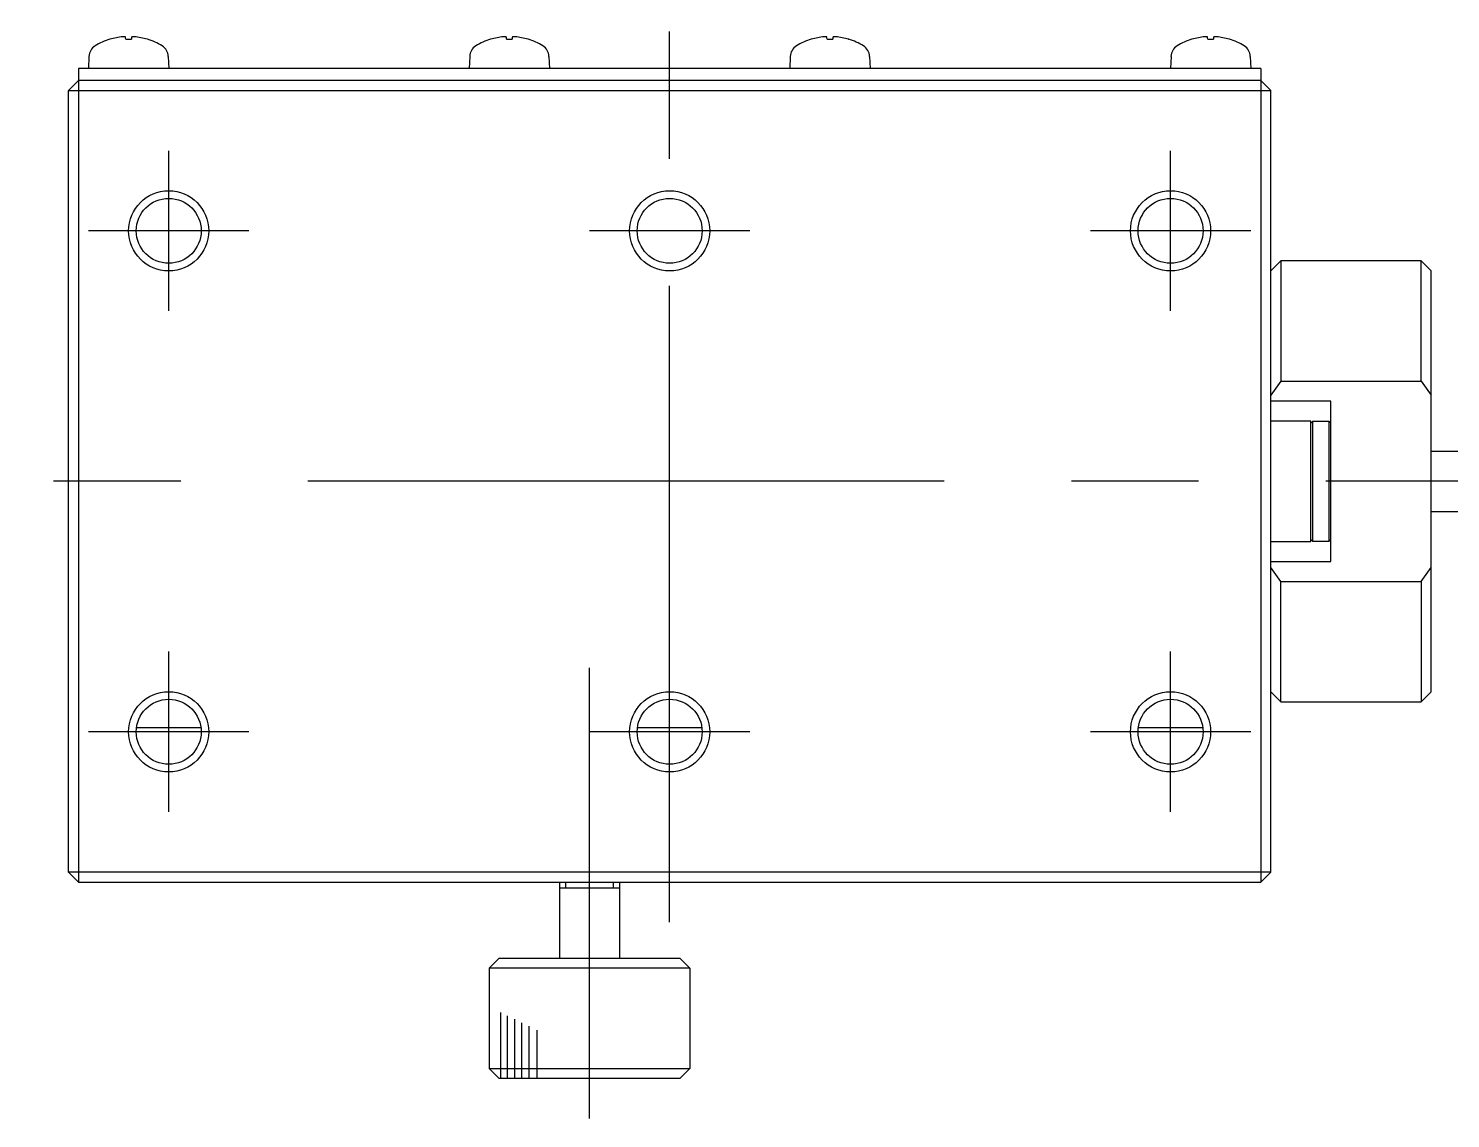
# Model space of a CAD drawing. Extents: x 1 to 209, y 0 to 188.
# Drawn here: x 67.6 to 138.6, y 101.4 to 155.8 of the extents above; entities that cross this region are included whole.
import ezdxf

# ---------------------------------------------------------------- set-up
doc = ezdxf.new("R2010")
doc.units = 0
doc.linetypes.add('CENTER', pattern=[50.8, 31.75, -6.35, 6.35, -6.35])
doc.layers.get('0').update_dxf_attribs({"linetype": 'CONTINUOUS'})
doc.layers.add('CENTER', color=1, linetype='CENTER')

msp = doc.modelspace()

# ---------------------------------------------------------------- linework, layer by layer
at = {"color": 7, "linetype": 'CONTINUOUS'}
for p, q in [((71.688, 155.3), (71.689, 155.3)), ((72.342, 155.423), (72.317, 155.421)), ((72.365, 155.424), (72.342, 155.423)), ((72.377, 155.425), (72.365, 155.424)), ((72.387, 155.425), (72.377, 155.425)), ((72.397, 155.425), (72.387, 155.425)), ((72.406, 155.425), (72.397, 155.425)), ((72.414, 155.425), (72.406, 155.425)), ((72.421, 155.425), (72.414, 155.425)), ((72.428, 155.425), (72.421, 155.425)), ((72.433, 155.424), (72.428, 155.425)), ((72.438, 155.423), (72.433, 155.424)), ((72.441, 155.422), (72.438, 155.423)), ((72.443, 155.422), (72.441, 155.422)), ((72.444, 155.421), (72.443, 155.422)), ((72.468, 155.3), (72.745, 155.3)), ((72.77, 155.422), (72.769, 155.421)), ((72.772, 155.423), (72.77, 155.422)), ((72.775, 155.423), (72.772, 155.423)), ((72.78, 155.424), (72.775, 155.423)), ((72.785, 155.425), (72.78, 155.424)), ((72.792, 155.425), (72.785, 155.425)), ((72.799, 155.425), (72.792, 155.425)), ((72.807, 155.425), (72.799, 155.425)), ((72.816, 155.425), (72.807, 155.425)), ((72.826, 155.425), (72.816, 155.425)), ((72.837, 155.425), (72.826, 155.425)), ((72.848, 155.424), (72.837, 155.425)), ((72.896, 155.421), (72.848, 155.424)), ((73.524, 155.3), (73.525, 155.3)), ((90.688, 155.3), (90.689, 155.3)), ((91.342, 155.423), (91.317, 155.421)), ((91.365, 155.424), (91.342, 155.423)), ((91.377, 155.425), (91.365, 155.424)), ((91.387, 155.425), (91.377, 155.425)), ((91.397, 155.425), (91.387, 155.425)), ((91.406, 155.425), (91.397, 155.425)), ((91.414, 155.425), (91.406, 155.425)), ((91.421, 155.425), (91.414, 155.425)), ((91.428, 155.425), (91.421, 155.425)), ((91.433, 155.424), (91.428, 155.425)), ((91.438, 155.423), (91.433, 155.424)), ((91.441, 155.422), (91.438, 155.423)), ((91.443, 155.422), (91.441, 155.422)), ((91.444, 155.421), (91.443, 155.422)), ((91.468, 155.3), (91.745, 155.3)), ((91.77, 155.422), (91.769, 155.421)), ((91.772, 155.423), (91.77, 155.422)), ((91.775, 155.423), (91.772, 155.423)), ((91.78, 155.424), (91.775, 155.423)), ((91.785, 155.425), (91.78, 155.424)), ((91.792, 155.425), (91.785, 155.425)), ((91.799, 155.425), (91.792, 155.425)), ((91.807, 155.425), (91.799, 155.425)), ((91.816, 155.425), (91.807, 155.425)), ((91.826, 155.425), (91.816, 155.425)), ((91.837, 155.425), (91.826, 155.425)), ((91.848, 155.424), (91.837, 155.425)), ((91.896, 155.421), (91.848, 155.424)), ((92.524, 155.3), (92.525, 155.3)), ((106.688, 155.3), (106.689, 155.3)), ((107.342, 155.423), (107.317, 155.421)), ((107.365, 155.424), (107.342, 155.423)), ((107.377, 155.425), (107.365, 155.424)), ((107.387, 155.425), (107.377, 155.425)), ((107.397, 155.425), (107.387, 155.425)), ((107.406, 155.425), (107.397, 155.425)), ((107.414, 155.425), (107.406, 155.425)), ((107.421, 155.425), (107.414, 155.425)), ((107.428, 155.425), (107.421, 155.425)), ((107.433, 155.424), (107.428, 155.425)), ((107.438, 155.423), (107.433, 155.424)), ((107.441, 155.422), (107.438, 155.423)), ((107.443, 155.422), (107.441, 155.422)), ((107.444, 155.421), (107.443, 155.422)), ((107.468, 155.3), (107.745, 155.3)), ((107.77, 155.422), (107.769, 155.421)), ((107.772, 155.423), (107.77, 155.422)), ((107.775, 155.423), (107.772, 155.423)), ((107.78, 155.424), (107.775, 155.423)), ((107.785, 155.425), (107.78, 155.424)), ((107.792, 155.425), (107.785, 155.425)), ((107.799, 155.425), (107.792, 155.425)), ((107.807, 155.425), (107.799, 155.425)), ((107.816, 155.425), (107.807, 155.425)), ((107.826, 155.425), (107.816, 155.425)), ((107.837, 155.425), (107.826, 155.425)), ((107.848, 155.424), (107.837, 155.425)), ((107.896, 155.421), (107.848, 155.424)), ((108.524, 155.3), (108.525, 155.3)), ((125.688, 155.3), (125.689, 155.3)), ((126.342, 155.423), (126.317, 155.421)), ((126.365, 155.424), (126.342, 155.423)), ((126.377, 155.425), (126.365, 155.424)), ((126.387, 155.425), (126.377, 155.425)), ((126.397, 155.425), (126.387, 155.425)), ((126.406, 155.425), (126.397, 155.425)), ((126.414, 155.425), (126.406, 155.425)), ((126.421, 155.425), (126.414, 155.425)), ((126.428, 155.425), (126.421, 155.425)), ((126.433, 155.424), (126.428, 155.425)), ((126.438, 155.423), (126.433, 155.424)), ((126.441, 155.422), (126.438, 155.423)), ((126.443, 155.422), (126.441, 155.422)), ((126.444, 155.421), (126.443, 155.422)), ((126.468, 155.3), (126.745, 155.3)), ((126.77, 155.422), (126.769, 155.421)), ((126.772, 155.423), (126.77, 155.422)), ((126.775, 155.423), (126.772, 155.423)), ((126.78, 155.424), (126.775, 155.423)), ((126.785, 155.425), (126.78, 155.424)), ((126.792, 155.425), (126.785, 155.425)), ((126.799, 155.425), (126.792, 155.425)), ((126.807, 155.425), (126.799, 155.425)), ((126.816, 155.425), (126.807, 155.425)), ((126.826, 155.425), (126.816, 155.425)), ((126.837, 155.425), (126.826, 155.425)), ((126.848, 155.424), (126.837, 155.425)), ((126.896, 155.421), (126.848, 155.424)), ((127.524, 155.3), (127.525, 155.3)), ((70.628, 154.442), (70.607, 153.838)), ((74.585, 154.442), (74.607, 153.838)), ((89.628, 154.442), (89.607, 153.838)), ((93.585, 154.442), (93.607, 153.838)), ((105.628, 154.442), (105.607, 153.838)), ((109.585, 154.442), (109.607, 153.838)), ((124.628, 154.442), (124.607, 153.838)), ((128.585, 154.442), (128.607, 153.838)), ((129.107, 153.837), (70.107, 153.837)), ((70.107, 153.837), (70.107, 113.237)), ((129.107, 153.837), (129.107, 113.237)), ((69.607, 152.737), (70.107, 153.237)), ((69.607, 113.737), (69.607, 152.737)), ((69.607, 152.737), (129.607, 152.737)), ((129.107, 153.237), (70.107, 153.237)), ((129.607, 152.737), (129.107, 153.237)), ((129.607, 113.737), (129.607, 152.737)), ((130.107, 144.237), (129.607, 143.737)), ((130.107, 144.237), (129.607, 143.737)), ((137.107, 144.237), (130.107, 144.237)), ((130.107, 144.237), (130.107, 138.237)), ((137.607, 143.737), (137.107, 144.237)), ((137.107, 138.237), (137.107, 144.237)), ((137.607, 122.737), (137.607, 143.737)), ((130.107, 138.237), (129.607, 137.529)), ((130.107, 138.237), (137.107, 138.237)), ((137.107, 138.237), (137.607, 137.529)), ((132.607, 137.237), (129.607, 137.237)), ((132.607, 129.237), (132.607, 137.237)), ((131.607, 136.237), (129.607, 136.237)), ((131.607, 130.237), (131.607, 136.237)), ((131.607, 136.137), (131.707, 136.237)), ((131.707, 136.237), (132.507, 136.237)), ((131.707, 130.237), (131.707, 136.237)), ((132.507, 136.237), (132.607, 136.137)), ((132.507, 136.237), (132.507, 130.237)), ((137.607, 134.737), (150.607, 134.737)), ((137.607, 131.737), (150.607, 131.737)), ((129.607, 130.237), (131.607, 130.237)), ((131.707, 130.237), (131.607, 130.337)), ((132.507, 130.237), (131.707, 130.237)), ((132.507, 130.237), (132.607, 130.337)), ((129.607, 129.237), (132.607, 129.237)), ((130.107, 128.237), (129.607, 128.944)), ((137.107, 128.237), (137.607, 128.944)), ((130.107, 122.237), (130.107, 128.237)), ((130.107, 128.237), (137.107, 128.237)), ((137.107, 128.237), (137.107, 122.237)), ((129.607, 122.737), (130.107, 122.237)), ((129.607, 122.737), (130.107, 122.237)), ((130.107, 122.237), (137.107, 122.237)), ((137.107, 122.237), (137.607, 122.737)), ((76.215, 120.937), (72.998, 120.937)), ((101.215, 120.937), (97.998, 120.937)), ((126.215, 120.937), (122.998, 120.937)), ((69.607, 113.737), (70.107, 113.237)), ((129.607, 113.737), (69.607, 113.737)), ((129.107, 113.237), (129.607, 113.737)), ((70.107, 113.237), (129.107, 113.237)), ((94.107, 113.237), (94.107, 109.437)), ((97.107, 112.937), (94.107, 112.937)), ((97.107, 113.237), (97.107, 109.437)), ((91.107, 109.437), (90.607, 108.937)), ((91.107, 109.437), (100.107, 109.437)), ((100.107, 109.437), (100.607, 108.937)), ((100.607, 108.937), (90.607, 108.937)), ((90.607, 108.937), (90.607, 103.937)), ((100.607, 108.937), (100.607, 103.937)), ((90.607, 103.937), (100.607, 103.937)), ((91.107, 103.437), (90.607, 103.937)), ((100.107, 103.437), (100.607, 103.937)), ((100.107, 103.437), (91.107, 103.437))]:
    msp.add_line(p, q, dxfattribs=at)
at = {"color": 3, "linetype": 'CONTINUOUS'}
for p, q in [((94.408, 113.237), (94.408, 112.937)), ((96.806, 112.937), (96.806, 113.237)), ((91.18, 103.44), (91.18, 106.728)), ((91.516, 103.44), (91.516, 106.565)), ((91.873, 103.44), (91.873, 106.39)), ((92.231, 103.44), (92.231, 106.216)), ((92.589, 103.44), (92.589, 106.042)), ((92.992, 103.44), (92.992, 105.846))]:
    msp.add_line(p, q, dxfattribs=at)
for centre in [(74.607, 145.737), (99.607, 145.737), (124.607, 145.737), (74.607, 120.737), (99.607, 120.737), (124.607, 120.737)]:
    msp.add_circle(centre, 2, dxfattribs=at)
at = {"color": 7, "linetype": 'CONTINUOUS'}
for centre in [(74.607, 145.737), (99.607, 145.737), (124.607, 145.737), (74.607, 120.737), (99.607, 120.737), (124.607, 120.737)]:
    msp.add_circle(centre, 1.621, dxfattribs=at)
for centre, radius, start, end in [((71.267, 154.42), 0.64, 121.54462, 178), ((72.607, 152.238), 3.2, 107.01118, 121.54462), ((71.688, 155.24), 0.06, 90, 107.01118), ((72.602, 152.229), 3.204, 95.10359, 106.72026), ((71.354, 155.139), 1.125, 8.13061, 14.50962), ((73.858, 155.139), 1.125, 165.49038, 171.86939), ((72.611, 152.229), 3.204, 73.27974, 84.89641), ((73.525, 155.24), 0.06, 72.98882, 90), ((72.607, 152.238), 3.2, 58.45538, 72.98882), ((73.946, 154.42), 0.64, 2, 58.45538), ((90.267, 154.42), 0.64, 121.54462, 178), ((91.607, 152.238), 3.2, 107.01118, 121.54462), ((90.688, 155.24), 0.06, 90, 107.01118), ((91.602, 152.229), 3.204, 95.10359, 106.72026), ((90.354, 155.139), 1.125, 8.13061, 14.50962), ((92.858, 155.139), 1.125, 165.49038, 171.86939), ((91.611, 152.229), 3.204, 73.27974, 84.89641), ((92.525, 155.24), 0.06, 72.98882, 90), ((91.607, 152.238), 3.2, 58.45538, 72.98882), ((92.946, 154.42), 0.64, 2, 58.45538), ((106.267, 154.42), 0.64, 121.54462, 178), ((107.607, 152.238), 3.2, 107.01118, 121.54462), ((106.688, 155.24), 0.06, 90, 107.01118), ((107.602, 152.229), 3.204, 95.10359, 106.72026), ((106.354, 155.139), 1.125, 8.13061, 14.50962), ((108.858, 155.139), 1.125, 165.49038, 171.86939), ((107.611, 152.229), 3.204, 73.27974, 84.89641), ((108.525, 155.24), 0.06, 72.98882, 90), ((107.607, 152.238), 3.2, 58.45538, 72.98882), ((108.946, 154.42), 0.64, 2, 58.45538), ((125.267, 154.42), 0.64, 121.54462, 178), ((126.607, 152.238), 3.2, 107.01118, 121.54462), ((125.688, 155.24), 0.06, 90, 107.01118), ((126.602, 152.229), 3.204, 95.10359, 106.72026), ((125.354, 155.139), 1.125, 8.13061, 14.50962), ((127.858, 155.139), 1.125, 165.49038, 171.86939), ((126.611, 152.229), 3.204, 73.27974, 84.89641), ((127.525, 155.24), 0.06, 72.98882, 90), ((126.607, 152.238), 3.2, 58.45538, 72.98882), ((127.946, 154.42), 0.64, 2, 58.45538)]:
    msp.add_arc(centre, radius, start, end, dxfattribs=at)
at = {"layer": 'CENTER', "color": 1, "linetype": 'CENTER'}
for p, q in [((99.607, 111.237), (99.607, 155.837)), ((74.607, 141.737), (74.607, 149.737)), ((124.607, 141.737), (124.607, 149.737)), ((78.607, 145.737), (70.607, 145.737)), ((103.607, 145.737), (95.607, 145.737)), ((128.607, 145.737), (120.607, 145.737)), ((164.107, 133.237), (67.607, 133.237)), ((103.957, 133.237), (95.257, 133.237)), ((74.607, 116.737), (74.607, 124.737)), ((124.607, 116.737), (124.607, 124.737)), ((95.607, 101.437), (95.607, 123.937)), ((78.607, 120.737), (70.607, 120.737)), ((103.607, 120.737), (95.607, 120.737)), ((128.607, 120.737), (120.607, 120.737))]:
    msp.add_line(p, q, dxfattribs=at)

doc.saveas('drawing.dxf')
